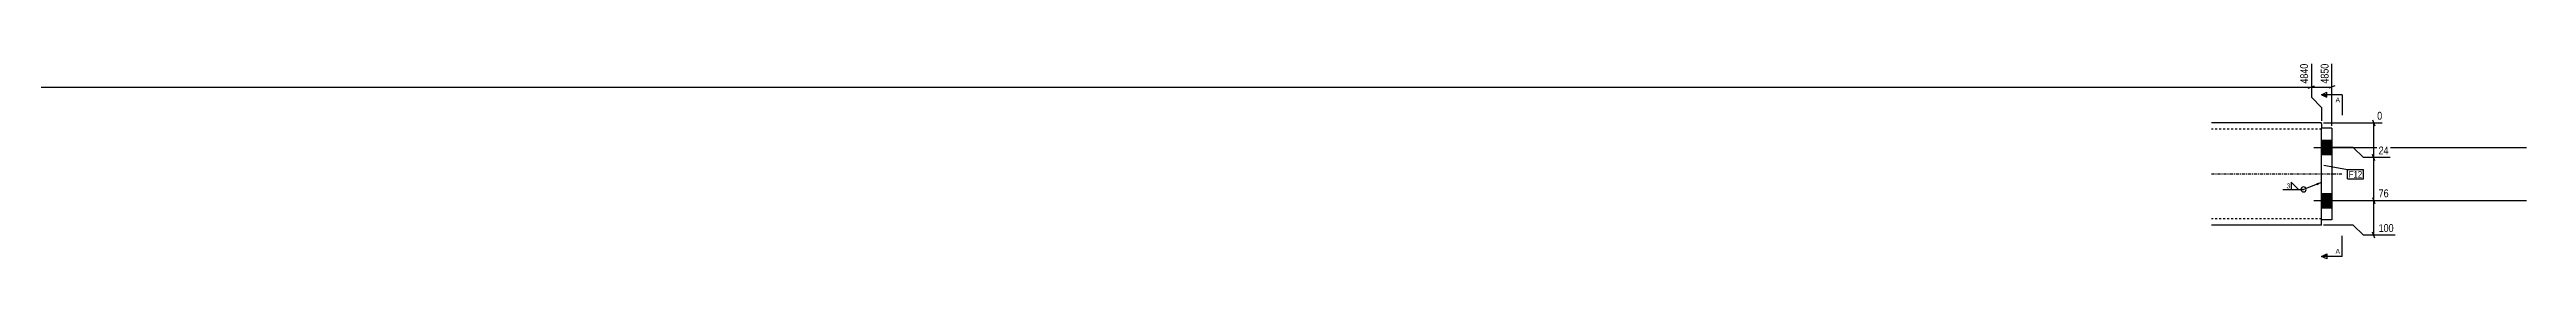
# Model space of a CAD drawing. Header units: millimetres. Extents: x 27 to 41002, y 3 to 1418.
# Drawn here: x 38583 to 41002, y 20 to 213 of the extents above; entities that cross this region are included whole.
import ezdxf

# ---------------------------------------------------------------- set-up
doc = ezdxf.new("R2010")
doc.units = ezdxf.units.MM
doc.linetypes.add('DXK_LINE_DOT2', pattern=[3.9198, 1.9599, -1.9599])
doc.linetypes.add('DXK_LINE_DOT3', pattern=[5.9187, 2.979, -0.9799, 0.9799, -0.9799])
for name, color, linetype in [('MÅLSÆTNING', 7, 'Continuous'), ('STÅL', 7, 'Continuous'), ('TEKST', 7, 'Continuous')]:
    doc.layers.add(name, color=color, linetype=linetype)
doc.styles.add('Arial', font='ARIAL.TTF', dxfattribs={"height": 0.2})
doc.styles.add('Arial Narrow', font='ARIALN.TTF', dxfattribs={"height": 0.2})

msp = doc.modelspace()

# ---------------------------------------------------------------- hatches: boundary and pattern name
at = {"layer": 'STÅL', "linetype": 'Continuous'}
for points in [[(40811.5, 122.4), (40811.5, 136.4), (40801.5, 136.4), (40801.5, 122.4)], [(40811.5, 122.4), (40811.5, 136.4), (40801.5, 136.4), (40801.5, 122.4)], [(40811.5, 70.4), (40811.5, 84.4), (40801.5, 84.4), (40801.5, 70.4)], [(40811.5, 70.4), (40811.5, 84.4), (40801.5, 84.4), (40801.5, 70.4)]]:
    msp.add_hatch(color=96, dxfattribs=at).paths.add_polyline_path(points)
at = {"layer": 'TEKST', "linetype": 'Continuous'}
msp.add_hatch(color=3, dxfattribs=at).paths.add_polyline_path([(40796.4, 94.5), (40801.5, 95.2), (40797.3, 92.2)])

# ---------------------------------------------------------------- linework, layer by layer
at = {"layer": 'MÅLSÆTNING', "color": 7, "linetype": 'Continuous'}
for p, q in [((40791.5, 211.4), (40791.5, 178.5)), ((40811.5, 150.4), (40811.5, 211.4)), ((38417.5, 188.5), (40791.5, 188.5)), ((40788.5, 187.3), (40794.5, 189.7)), ((40791.5, 178.5), (40801.5, 168.5)), ((40814.5, 189.7), (40808.5, 187.3)), ((40801.5, 168.5), (40801.5, 155.4)), ((40801.5, 168.5), (40801.5, 155.4)), ((40803.5, 153.4), (40860.7, 153.4)), ((40851.2, 156.4), (40853.6, 150.4)), ((40852.4, 119.4), (40852.4, 153.4)), ((40832.4, 129.4), (40803.5, 129.4)), ((40832.4, 129.4), (40803.5, 129.4)), ((40842.4, 119.4), (40832.4, 129.4)), ((40842.4, 119.4), (40832.4, 129.4)), ((40853.6, 116.4), (40851.2, 122.4)), ((40853.6, 116.4), (40851.2, 122.4)), ((40868.4, 119.4), (40842.4, 119.4)), ((40868.4, 119.4), (40842.4, 119.4)), ((40803.5, 77.4), (40868.4, 77.4)), ((40851.2, 80.4), (40853.6, 74.4)), ((40852.4, 43.4), (40852.4, 77.4)), ((40832.4, 53.4), (40803.5, 53.4)), ((40842.4, 43.4), (40832.4, 53.4)), ((40873.3, 43.4), (40842.4, 43.4)), ((40853.6, 40.4), (40851.2, 46.4))]:
    msp.add_line(p, q, dxfattribs=at)
at = {"layer": 'STÅL', "color": 2, "linetype": 'Continuous'}
for p, q in [((40801.5, 153.4), (40694, 153.4)), ((40801.5, 152.5), (40801.5, 153.4)), ((40801.5, 152.5), (40801.5, 148.4)), ((40801.5, 58.4), (40801.5, 148.4)), ((40811.5, 148.4), (40801.5, 148.4)), ((40811.5, 148.4), (40811.5, 58.4)), ((40801.5, 53.4), (40694, 53.4)), ((40811.5, 58.4), (40801.5, 58.4)), ((40801.5, 53.4), (40801.5, 58.4))]:
    msp.add_line(p, q, dxfattribs=at)
at = {"layer": 'STÅL', "color": 7, "linetype": 'DXK_LINE_DOT2'}
for p, q in [((40801.5, 147.4), (40694, 147.4)), ((40801.5, 59.8), (40801.5, 148.4)), ((40801.5, 59.4), (40694, 59.4)), ((40801.5, 59.4), (40801.5, 59.8)), ((40801.5, 58.4), (40801.5, 59.4))]:
    msp.add_line(p, q, dxfattribs=at)
at = {"layer": 'STÅL', "color": 96, "linetype": 'Continuous'}
for p, q in [((40794, 129.4), (41001.5, 129.4)), ((40794, 129.4), (41001.5, 129.4)), ((40801.5, 136.4), (40811.5, 136.4)), ((40801.5, 136.4), (40811.5, 136.4)), ((40801.5, 122.4), (40811.5, 122.4)), ((40801.5, 122.4), (40811.5, 122.4)), ((40794, 77.4), (41001.5, 77.4)), ((40794, 77.4), (41001.5, 77.4)), ((40801.5, 84.4), (40811.5, 84.4)), ((40801.5, 84.4), (40811.5, 84.4)), ((40801.5, 70.4), (40811.5, 70.4)), ((40801.5, 70.4), (40811.5, 70.4))]:
    msp.add_line(p, q, dxfattribs=at)
at = {"layer": 'STÅL', "color": 7, "linetype": 'DXK_LINE_DOT3'}
msp.add_line((40694, 103.4), (40821.5, 103.4), dxfattribs=at)
at = {"layer": 'TEKST', "color": 3, "linetype": 'Continuous'}
msp.add_line((40801.5, 95.2), (40783.9, 88.3), dxfattribs=at)
msp.add_arc((40783.9, 88.3), 2.5, 270, 90, dxfattribs=at)

# ---------------------------------------------------------------- wipeouts: each hides what was drawn before it
at = {"color": 0, "linetype": 'Continuous'}
msp.add_wipeout([(40819.5, 25.2), (40819.5, 30.2), (40815.1, 30.2), (40815.1, 25.2)], dxfattribs=at).dxf.layer = 'TEKST'

# ---------------------------------------------------------------- next in the draw order: hatches: boundary and pattern name
at = {"layer": 'TEKST', "linetype": 'Continuous'}
msp.add_hatch(color=30, dxfattribs=at).paths.add_polyline_path([(40806.5, 25.2), (40806.5, 22.7), (40801.5, 22.7)])

# ---------------------------------------------------------------- next in the draw order: linework, layer by layer
at = {"layer": 'TEKST', "color": 30, "linetype": 'Continuous'}
for p, q in [((40801.5, 22.7), (40806.5, 25.2)), ((40806.5, 25.2), (40806.5, 20.2)), ((40806.5, 20.2), (40801.5, 22.7))]:
    msp.add_line(p, q, dxfattribs=at)
at = {"layer": 'TEKST', "color": 7, "linetype": 'Continuous'}
for q in [(40821.5, 42.7), (40801.5, 22.7)]:
    msp.add_line((40821.5, 22.7), q, dxfattribs=at)

# ---------------------------------------------------------------- next in the draw order: texts
at = {"layer": 'TEKST', "color": 3, "linetype": 'Continuous', "style": 'Arial'}
msp.add_text('A', height=4.78, dxfattribs=at).set_placement((40815.1, 25.2))

# ---------------------------------------------------------------- next in the draw order: wipeouts: each hides what was drawn before it
at = {"color": 0, "linetype": 'Continuous'}
for points in [[(40789.9, 213), (40778.7, 213), (40778.7, 190.3), (40789.9, 190.3)], [(40862.3, 155), (40862.3, 166.2), (40854.2, 166.2), (40854.2, 155)], [(40868.6, 79), (40868.6, 90.2), (40855.6, 90.2), (40855.6, 79)], [(40873.5, 45), (40873.5, 56.2), (40855.6, 56.2), (40855.6, 45)]]:
    msp.add_wipeout(points, dxfattribs=at).dxf.layer = 'MÅLSÆTNING'
at = {"color": 0}
msp.add_wipeout([(40770.8, 88.9), (40770.8, 94.7), (40766.9, 94.7), (40766.9, 88.9)], dxfattribs=at).dxf.layer = 'TEKST'

# ---------------------------------------------------------------- next in the draw order: linework, layer by layer
at = {"layer": 'MÅLSÆTNING', "color": 7, "linetype": 'Continuous'}
for p, q in [((40791.5, 211.4), (40791.5, 178.5)), ((40788.5, 187.3), (40794.5, 189.7)), ((40791.5, 188.5), (40811.5, 188.5)), ((40791.5, 178.5), (40801.5, 168.5)), ((40852.4, 77.4), (40852.4, 119.4)), ((40803.5, 77.4), (40868.4, 77.4)), ((40851.2, 80.4), (40853.6, 74.4))]:
    msp.add_line(p, q, dxfattribs=at)
at = {"layer": 'TEKST', "color": 3, "linetype": 'Continuous'}
for p, q in [((40763.8, 88.3), (40783.9, 88.3)), ((40778.9, 88.3), (40771.8, 95.4)), ((40771.8, 95.4), (40771.8, 88.3)), ((40771.8, 88.3), (40778.9, 88.3))]:
    msp.add_line(p, q, dxfattribs=at)
msp.add_arc((40783.9, 88.3), 2.5, 90, 270, dxfattribs=at)

# ---------------------------------------------------------------- next in the draw order: texts
at = {"layer": 'MÅLSÆTNING', "color": 3, "linetype": 'Continuous', "style": 'Arial Narrow'}
msp.add_text('4840', height=7.64, rotation=90.0002, dxfattribs=at).set_placement((40788.3, 191.9))
for s, p in [('0', (40855.8, 156.6)), ('76', (40857.2, 80.6)), ('100', (40857.2, 46.6))]:
    msp.add_text(s, height=7.64, dxfattribs=at).set_placement(p)
at = {"layer": 'TEKST', "color": 3, "style": 'Arial Narrow'}
msp.add_text('3', height=4.77, dxfattribs=at).set_placement((40767.3, 89.3))

# ---------------------------------------------------------------- next in the draw order: wipeouts: each hides what was drawn before it
at = {"color": 0, "linetype": 'Continuous'}
for points in [[(40809.9, 213), (40798.7, 213), (40798.7, 190.3), (40809.9, 190.3)], [(40868.6, 121), (40868.6, 132.2), (40855.6, 132.2), (40855.6, 121)]]:
    msp.add_wipeout(points, dxfattribs=at).dxf.layer = 'MÅLSÆTNING'
at = {"color": 0}
msp.add_wipeout([(40841.2, 99.7), (40841.2, 106.7), (40828, 106.7), (40828, 99.7)], dxfattribs=at).dxf.layer = 'TEKST'

# ---------------------------------------------------------------- next in the draw order: texts
at = {"layer": 'MÅLSÆTNING', "color": 3, "linetype": 'Continuous', "style": 'Arial Narrow'}
msp.add_text('4850', height=7.64, rotation=90.0002, dxfattribs=at).set_placement((40808.3, 191.9))
msp.add_text('24', height=7.64, dxfattribs=at).set_placement((40857.2, 122.6))

# ---------------------------------------------------------------- next in the draw order: wipeouts: each hides what was drawn before it
at = {"color": 0, "linetype": 'Continuous'}
msp.add_wipeout([(40819.5, 173.5), (40819.5, 178.5), (40815.1, 178.5), (40815.1, 173.5)], dxfattribs=at).dxf.layer = 'TEKST'
at = {"color": 0}
msp.add_wipeout([(40841.2, 99.7), (40841.2, 106.7), (40828, 106.7), (40828, 99.7)], dxfattribs=at).dxf.layer = 'TEKST'

# ---------------------------------------------------------------- next in the draw order: hatches: boundary and pattern name
at = {"layer": 'TEKST', "linetype": 'Continuous'}
msp.add_hatch(color=30, dxfattribs=at).paths.add_polyline_path([(40806.5, 181), (40806.5, 178.5), (40801.5, 181)])

# ---------------------------------------------------------------- next in the draw order: linework, layer by layer
at = {"layer": 'TEKST', "color": 30, "linetype": 'Continuous'}
for p, q in [((40801.5, 181), (40806.5, 183.5)), ((40801.5, 181), (40806.5, 178.5)), ((40806.5, 178.5), (40806.5, 183.5))]:
    msp.add_line(p, q, dxfattribs=at)
at = {"layer": 'TEKST', "color": 7, "linetype": 'Continuous'}
for p, q in [((40821.5, 181), (40801.5, 181)), ((40821.5, 181), (40821.5, 161)), ((40803.8, 112.1), (40826.8, 107.9)), ((40826.8, 107.9), (40842.4, 107.9)), ((40826.8, 98.5), (40826.8, 107.9)), ((40826.8, 98.5), (40842.4, 98.5)), ((40842.4, 98.5), (40842.4, 107.9))]:
    msp.add_line(p, q, dxfattribs=at)

# ---------------------------------------------------------------- next in the draw order: texts
at = {"layer": 'TEKST', "color": 3, "linetype": 'Continuous', "style": 'Arial'}
msp.add_text('A', height=4.78, dxfattribs=at).set_placement((40815.1, 173.5))
at = {"layer": 'TEKST', "color": 3, "style": 'Arial Narrow'}
msp.add_text('F12', height=6.68, dxfattribs=at).set_placement((40828, 99.7))

doc.saveas('drawing.dxf')
